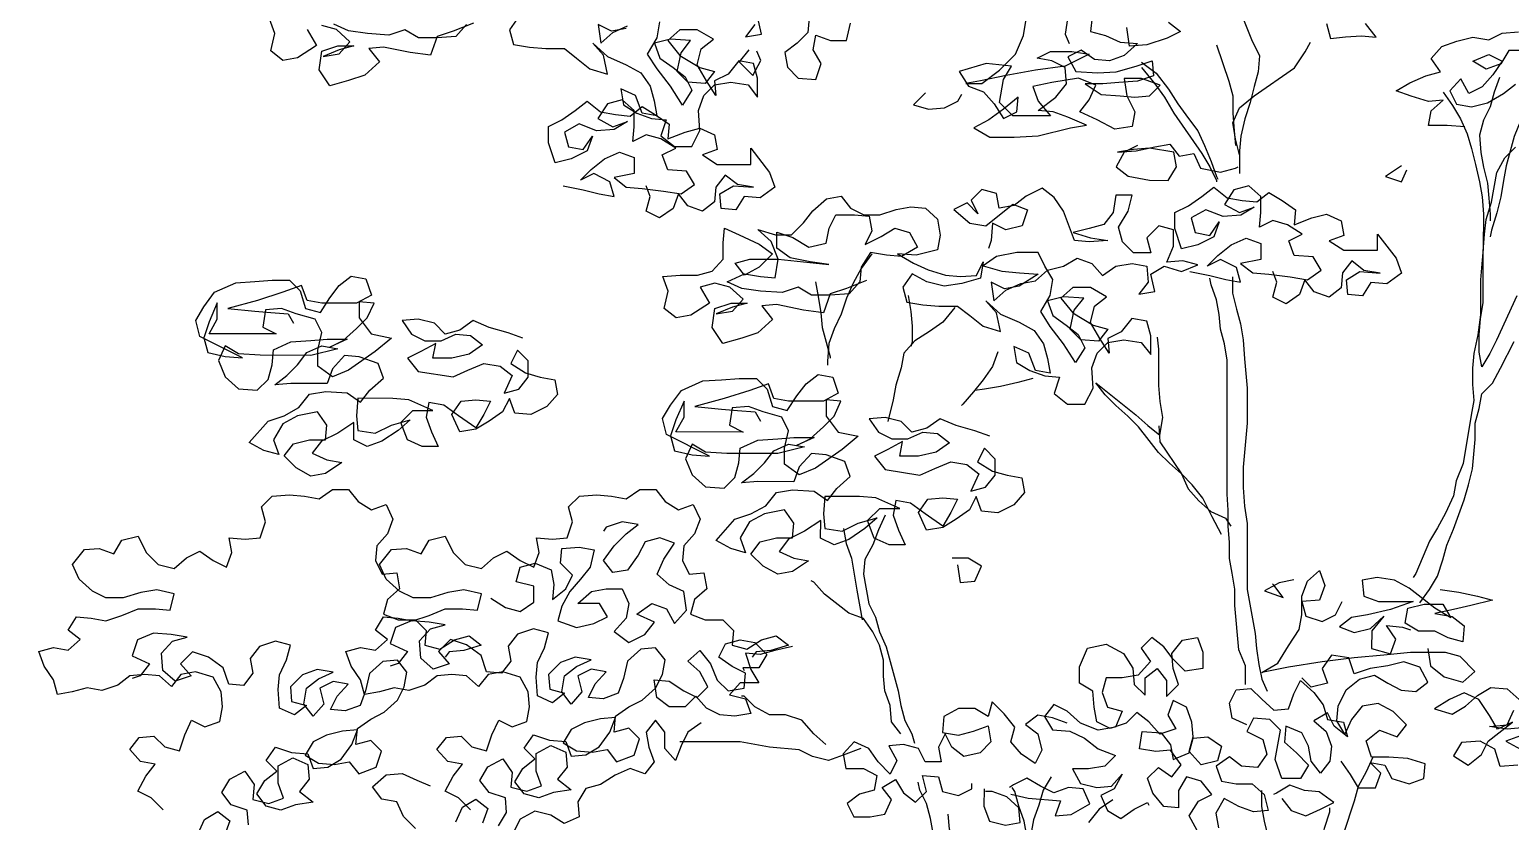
# Model space of a CAD drawing. Header units: inches. Extents: x 350994 to 353538, y 1581369 to 1583842.
# Drawn here: x 351585.336 to 351587.135, y 1583403.361 to 1583404.323 of the extents above; entities that cross this region are included whole.
import ezdxf

# ---------------------------------------------------------------- set-up
doc = ezdxf.new("R2010")
doc.units = ezdxf.units.IN
doc.header["$MEASUREMENT"] = 0
doc.linetypes.add('1', pattern=[0])
doc.layers.add('FOREST', color=96, linetype='Continuous')
doc.layers.add('TREE', color=81, linetype='1')

# ---------------------------------------------------------------- blocks, each defined once
blk = doc.blocks.new('TREE_4')
at = {"color": 94}
for points in [[(-927.5, 7452.8), (-930.4, 7421), (-953.5, 7397.9), (-979.6, 7377.7), (-973.8, 7345.9), (-950.7, 7322.7), (-913.1, 7319.8), (-901.5, 7354.5), (-918.8, 7383.4), (-913, 7415.2), (-881.2, 7403.6), (-846.5, 7403.6), (-837.8, 7441.1)], [(-1651.4, 7441.4), (-1694.8, 7424.1), (-1729.5, 7412.6), (-1744, 7372.1), (-1787.4, 7377.9), (-1845.2, 7389.6), (-1877, 7386.7), (-1853.9, 7357.8), (-1885.7, 7328.9), (-1920.4, 7317.3), (-1960.9, 7305.8), (-1984, 7340.5), (-1978.2, 7381), (-1943.5, 7392.5), (-1908.8, 7392.5), (-1940.6, 7383.9), (-1975.3, 7369.4), (-1940.6, 7375.2), (-1917.5, 7401.2), (-1946.4, 7427.2), (-1978.2, 7435.9)], [(-2010, 7427.3), (-1989.8, 7392.6), (-2030.3, 7366.6), (-2062.1, 7360.8), (-2088.1, 7381.1), (-2079.4, 7418.7), (-2090.9, 7450.5)], [(-1665.9, 7438.5), (-1689, 7412.5), (-1729.5, 7409.7), (-1770, 7409.7), (-1798.9, 7427.1), (-1833.6, 7415.6), (-1879.9, 7418.5), (-1920.3, 7424.3), (-1952.1, 7438.8)], [(-1553.1, 7455.8), (-1573.4, 7426.9), (-1564.7, 7395.1), (-1530, 7389.3), (-1495.4, 7386.3), (-1454.9, 7386.3), (-1428.9, 7366), (-1400, 7342.9), (-1362.4, 7331.3), (-1371, 7371.8), (-1394.1, 7397.8), (-1362.4, 7368.9), (-1321.9, 7351.5), (-1290.1, 7334.1), (-1269.9, 7305.2), (-1261.3, 7273.4), (-1255.5, 7241.6), (-1287.3, 7247.4), (-1301.7, 7285), (-1333.5, 7299.5), (-1327.8, 7264.8), (-1298.9, 7247.4), (-1267.1, 7235.8), (-1235.3, 7232.9), (-1246.9, 7198.2), (-1218, 7175), (-1180.4, 7175), (-1163, 7209.7), (-1165.9, 7253), (-1154.3, 7284.8), (-1131.1, 7307.9), (-1096.4, 7313.7), (-1058.8, 7307.9), (-1038.6, 7281.8), (-1038.6, 7322.3), (-1047.2, 7354.1), (-1079, 7359.9), (-1102.2, 7331.1), (-1131.1, 7316.6), (-1128.3, 7284.8), (-1148.5, 7316.6), (-1168.7, 7351.4), (-1160, 7386), (-1133.9, 7406.3), (-1168.6, 7426.5), (-1206.2, 7426.6), (-1232.2, 7403.5), (-1206.2, 7371.6), (-1162.9, 7345.6), (-1131.1, 7336.9), (-1151.4, 7310.9), (-1188.9, 7313.8), (-1212.1, 7336.9), (-1203.3, 7377.4), (-1183.1, 7403.4), (-1226.4, 7406.3), (-1261.1, 7397.7), (-1249.6, 7365.9), (-1220.7, 7345.6), (-1194.7, 7325.4), (-1180.3, 7296.4), (-1200.6, 7264.6), (-1226.5, 7305.1), (-1255.4, 7342.8), (-1275.6, 7374.6), (-1255.4, 7409.3), (-1249.5, 7443.9)], [(-1321.8, 7429.6), (-1353.6, 7423.8), (-1382.5, 7438.3), (-1376.8, 7397.8), (-1350.8, 7420.9), (-1318.9, 7435.3)], [(-1044.3, 7438), (-1064.5, 7412), (-1029.8, 7417.7), (-1038.5, 7455.3)], [(188.6, 7440.2), (197.2, 7408.4), (229, 7411.3), (263.7, 7414.1), (295.5, 7411.2), (272.4, 7440.1)], [(-152.6, 7443.4), (-126.6, 7423.1), (-155.5, 7408.7), (-198.9, 7394.3), (-236.5, 7391.4), (-242.2, 7431.9)], [(-317.4, 7455.1), (-320.3, 7423.3), (-288.5, 7414.6), (-256.7, 7400.1), (-219.1, 7397.2), (-248.1, 7371.2), (-279.9, 7359.7), (-311.7, 7362.6), (-340.6, 7382.9), (-369.5, 7368.4), (-352.2, 7336.6), (-305.9, 7333.7), (-265.5, 7336.5), (-222.1, 7348.1), (-187.4, 7359.6), (-184.5, 7327.8), (-219.2, 7316.3), (-259.7, 7313.4), (-294.4, 7310.5), (-332, 7310.6), (-297.3, 7287.4), (-256.8, 7284.5), (-225, 7281.6), (-193.2, 7284.4), (-170.1, 7307.5), (-210.5, 7322), (-248.1, 7322.1), (-242.4, 7284.5), (-225.1, 7249.8), (-230.9, 7218), (-268.5, 7212.2), (-306, 7232.5), (-343.6, 7249.9), (-323.3, 7275.9), (-308.9, 7307.7), (-346.4, 7322.2), (-404.3, 7313.5), (-444.7, 7304.9), (-433.2, 7273.1), (-407.2, 7241.3), (-488.2, 7241.3), (-517.1, 7270.3), (-508.3, 7319.4), (-491, 7348.3), (-545.9, 7354.1), (-603.7, 7336.8), (-583.5, 7305), (-551.7, 7293.4), (-528.6, 7267.4), (-508.4, 7235.6), (-479.5, 7250), (-476.6, 7281.8), (-508.4, 7255.8), (-540.2, 7232.7), (-572, 7215.4), (-537.4, 7195.1), (-485.3, 7195.1), (-433.3, 7197.9), (-363.9, 7215.2), (-329.2, 7220.9), (-369.6, 7238.3), (-401.4, 7249.9), (-433.2, 7252.8), (-395.6, 7281.7), (-372.5, 7310.6), (-375.3, 7345.3), (-404.2, 7359.8), (-436, 7365.6), (-407.1, 7380), (-360.8, 7380), (-323.2, 7374.2), (-375.3, 7348.2), (-438.9, 7339.6), (-502.5, 7328.1), (-557.5, 7316.6), (-589.3, 7310.8), (-554.6, 7310.8), (-517, 7339.7), (-482.3, 7374.3), (-464.9, 7414.8), (-453.3, 7484.2)], [(-369.4, 7455.2), (-375.2, 7417.6), (-366.6, 7397.3)], [(9.4, 7483.7), (9.3, 7449), (26.6, 7405.7), (43.9, 7370.9), (41, 7336.3), (32.3, 7304.5), (23.6, 7269.8), (12, 7235.1), (3.3, 7197.5), (0.4, 7165.7), (0.3, 7116.6)], [(598.6, 6852.9), (555.1, 6757.5), (540.7, 6728.6), (523.3, 6699.7), (517.5, 6731.5), (517.6, 6769.1), (520.5, 6803.8), (526.3, 6838.5), (526.4, 6948.4), (529.3, 6986), (532.3, 7017.8), (543.9, 7055.3), (555.5, 7118.9), (572.9, 7150.7), (596, 7173.8)], [(486.2, 7217.3), (448.6, 7220.2), (408.1, 7220.3), (413.9, 7252.1), (440, 7275.2), (408.2, 7272.3), (370.6, 7283.9), (338.8, 7295.5), (367.7, 7312.8), (402.4, 7327.3), (434.2, 7335.9), (414, 7364.8), (437.2, 7390.8), (469, 7402.4), (503.7, 7411), (538.4, 7405.2), (567.3, 7419.6), (602, 7422.5)], [(616.4, 7382), (581.7, 7382), (564.4, 7353.1), (532.5, 7341.6), (503.7, 7359), (538.4, 7373.4), (567.3, 7358.9), (547, 7330), (523.8, 7304), (494.9, 7289.6), (477.6, 7321.4), (454.4, 7295.4), (468.9, 7266.5), (500.7, 7260.7), (535.4, 7269.3), (570.1, 7289.5), (596.1, 7309.7)], [(-1057.6, 7383.5), (-1077.9, 7357.5), (-1049, 7328.6), (-1031.6, 7360.4), (-1040.3, 7380.6)], [(-48.6, 7394.2), (-22.6, 7316.1), (-14, 7284.3), (-14, 7246.7), (-11.1, 7209.1), (-8.3, 7177.3)], [(0.4, 7157), (-8.3, 7191.7), (-14, 7226.4), (0.5, 7258.2), (32.3, 7284.2), (119.1, 7344.9), (142.3, 7379.5), (153.8, 7399.8)], [(651.1, 7393.5), (639.5, 7358.8), (636.6, 7324.1), (633.7, 7292.3), (622.1, 7260.5), (607.6, 7231.7), (593.1, 7197), (575.7, 7133.4), (569.9, 7101.6), (564.1, 7066.9), (555.4, 7032.2), (543.8, 6994.6), (540.9, 6980.2)], [(-210.5, 7356.7), (-178.7, 7333.6), (-152.7, 7298.8), (-132.5, 7267), (-109.4, 7235.2), (-89.2, 7209.2), (-74.8, 7177.3), (-60.3, 7142.6), (-48.8, 7110.8), (-45.9, 7105)], [(-210.5, 7345.2), (-181.6, 7310.4), (-161.4, 7281.5), (-141.2, 7246.8), (-80.6, 7160), (-63.3, 7131.1), (-48.8, 7102.1), (-48.8, 7099.3)], [(561.4, 7324.2), (549.9, 7292.4), (541.1, 7260.6), (526.7, 7231.7), (518, 7199.9), (520.8, 7162.3), (526.6, 7130.5), (535.2, 7095.8), (538.1, 7064), (540.9, 7029.3), (540.9, 7014.9)], [(-676.1, 7290.7), (-702.1, 7264.7), (-670.3, 7256), (-635.6, 7258.8), (-606.7, 7273.2), (-598, 7287.7)], [(440, 7292.5), (460.2, 7263.6), (477.5, 7234.7), (491.9, 7202.8), (500.6, 7171), (509.2, 7136.3), (517.9, 7098.7), (523.6, 7066.9), (526.5, 7029.3), (526.4, 6954.2), (523.5, 6922.4), (520.6, 6887.7), (520.5, 6812.5), (514.7, 6769.1), (506, 6728.7), (503, 6696.9), (503, 6662.2), (505.9, 6627.5), (500.1, 6595.7), (482.6, 6491.6), (468.1, 6454), (462.3, 6422.2), (444.9, 6384.6), (427.6, 6352.9), (410.2, 6324), (381.2, 6254.6), (375.4, 6245.9)], [(-1458, 7090.7), (-1414.6, 7082), (-1379.9, 7073.3), (-1348.1, 7067.5), (-1356.8, 7099.3), (-1391.5, 7116.7), (-1420.4, 7102.3), (-1397.2, 7125.4), (-1368.3, 7148.5), (-1336.5, 7162.9), (-1304.7, 7151.3), (-1304.7, 7116.6), (-1348.1, 7108), (-1322.1, 7087.7), (-1287.4, 7084.8), (-1241.2, 7079), (-1203.6, 7073.2), (-1174.6, 7093.4), (-1192, 7122.3), (-1232.4, 7125.2), (-1244, 7157), (-1215, 7171.5), (-1246.8, 7191.7), (-1278.6, 7200.4), (-1307.6, 7186), (-1304.6, 7217.8), (-1304.6, 7252.5), (-1330.6, 7275.7), (-1362.4, 7267), (-1382.7, 7235.2), (-1350.9, 7217.9), (-1319.1, 7229.4), (-1348, 7212.1), (-1385.6, 7209.2), (-1423.2, 7223.7), (-1455, 7206.4), (-1446.3, 7174.6), (-1414.5, 7168.8), (-1394.3, 7197.7), (-1405.9, 7165.9), (-1440.6, 7148.5), (-1475.3, 7139.9), (-1489.7, 7183.3), (-1489.7, 7218), (-1460.7, 7232.4), (-1431.8, 7252.6), (-1405.8, 7272.8), (-1376.9, 7249.7), (-1345.1, 7243.9), (-1313.3, 7240.9), (-1287.2, 7261.2), (-1258.3, 7243.8), (-1229.5, 7223.5), (-1232.4, 7191.7), (-1194.8, 7206.1), (-1163, 7214.8), (-1131.2, 7200.3), (-1125.4, 7168.5), (-1157.2, 7157), (-1125.4, 7136.7), (-1053.2, 7136.6), (-1053.1, 7171.3), (-1012.7, 7119.2), (-1001.2, 7087.4), (-1033, 7064.3), (-1067.7, 7067.2), (-1085.1, 7038.3), (-1116.9, 7041.3), (-1119.7, 7073.1), (-1090.8, 7090.4), (-1047.4, 7087.5), (-1082.1, 7093.3), (-1108.1, 7113.5), (-1128.4, 7087.5), (-1131.3, 7055.7), (-1157.3, 7035.5), (-1189.1, 7047.1), (-1209.4, 7073.2), (-1220.9, 7041.4), (-1249.9, 7021.2), (-1278.8, 7035.6), (-1270.1, 7067.4), (-1278.7, 7090.6)], [(-219.3, 7177.5), (-248.3, 7163), (-265.6, 7131.3), (-239.6, 7111), (-193.4, 7102.3), (-152.9, 7102.2), (-135.5, 7131.1), (-141.3, 7162.9), (-193.3, 7171.7), (-228, 7168.8), (-262.7, 7163.1), (-222.2, 7165.9), (-181.8, 7174.5), (-149.9, 7180.3), (-129.7, 7154.3), (-97.9, 7160), (-83.5, 7128.2), (-40.1, 7119.5), (-8.3, 7128.1), (-2.5, 7131)], [(350.2, 7133.6), (315.5, 7110.5), (350.2, 7098.9), (361.8, 7124.9)], [(-106.8, 6905.6), (-63.5, 6896.9), (-28.8, 6888.2), (3, 6882.4), (-5.6, 6914.2), (-40.3, 6931.5), (-69.2, 6917.1), (-46.1, 6940.2), (-17.1, 6963.3), (14.7, 6977.8), (46.5, 6966.2), (46.4, 6931.5), (3.1, 6922.8), (29.1, 6902.6), (63.8, 6899.6), (110, 6893.8), (147.6, 6888), (176.5, 6908.2), (159.2, 6937.1), (118.7, 6940.1), (107.2, 6971.9), (136.1, 6986.3), (104.3, 7006.6), (72.5, 7015.3), (43.6, 7000.9), (46.5, 7032.7), (46.6, 7067.4), (20.6, 7090.5), (-11.3, 7081.9), (-31.5, 7050.1), (0.3, 7032.7), (32.1, 7044.2), (3.2, 7026.9), (-34.4, 7024.1), (-72, 7038.6), (-103.8, 7021.2), (-95.2, 6989.4), (-63.4, 6983.6), (-43.1, 7012.5), (-54.7, 6980.7), (-89.4, 6963.4), (-124.1, 6954.8), (-138.5, 6998.1), (-138.5, 7032.8), (-109.6, 7047.3), (-80.7, 7067.5), (-54.6, 7087.7), (-25.7, 7064.5), (6.1, 7058.7), (37.9, 7055.8), (63.9, 7076), (92.8, 7058.6), (121.7, 7038.4), (118.8, 7006.6), (156.4, 7021), (188.2, 7029.6), (220, 7015.2), (225.7, 6983.3), (193.9, 6971.8), (225.7, 6951.5), (298, 6951.5), (298, 6986.2), (338.5, 6934.1), (350, 6902.3), (318.2, 6879.2), (283.5, 6882.1), (266.1, 6853.2), (234.3, 6856.1), (231.4, 6887.9), (260.4, 6905.3), (303.7, 6902.3), (269, 6908.1), (243, 6928.4), (222.8, 6902.4), (219.9, 6870.6), (193.8, 6850.4), (162, 6862), (141.8, 6888), (130.2, 6856.2), (101.3, 6836), (72.4, 6850.5), (81.1, 6882.3), (72.4, 6905.4)], [(389.8, 6191), (410.1, 6219.9), (427.5, 6248.8), (439.1, 6283.5), (447.8, 6315.3), (462.3, 6349.9), (485.4, 6413.5), (494.1, 6445.3), (502.8, 6480), (508.7, 6543.6), (508.7, 6578.3), (517.4, 6610.1), (523.2, 6641.9), (546.4, 6665), (563.8, 6696.8), (592.7, 6754.6)], [(-803.6, 6886), (-847, 6868.7), (-881.7, 6857.1), (-896.2, 6816.7), (-939.6, 6822.5), (-997.4, 6834.1), (-1029.2, 6831.3), (-1006.1, 6802.3), (-1037.9, 6773.4), (-1072.7, 6761.9), (-1113.1, 6750.4), (-1136.2, 6785.1), (-1130.4, 6825.6), (-1095.7, 6837.1), (-1061, 6837.1), (-1092.8, 6828.4), (-1127.5, 6814), (-1092.8, 6819.8), (-1069.7, 6845.8), (-1098.6, 6871.8), (-1130.4, 6880.5), (-1162.2, 6871.9), (-1142, 6837.1), (-1182.5, 6811.2), (-1214.3, 6805.4), (-1240.3, 6825.7), (-1231.6, 6863.2), (-1243.1, 6895.1), (-1205.5, 6897.9), (-1167.9, 6897.9), (-1136.1, 6906.5), (-1113, 6932.5), (-1112.9, 6967.2), (-1110, 6999), (-1078.2, 6984.5), (-1034.9, 6964.3), (-1006, 6944), (-1034.9, 6915.1), (-1066.7, 6897.8), (-1087, 6923.8), (-1055.1, 6932.5), (-994.4, 6932.4), (-884.6, 6920.8), (-925, 6926.6), (-968.4, 6935.3), (-997.3, 6955.6), (-997.3, 6990.2), (-962.6, 6978.7), (-927.9, 6958.4), (-890.3, 6967), (-884.5, 6998.8), (-870, 7027.7), (-829.5, 7027.7), (-797.7, 7024.8), (-792, 6993), (-806.5, 6964.1), (-771.8, 6981.4), (-742.8, 6998.7), (-711, 6990), (-693.7, 6958.2), (-728.4, 6938), (-760.2, 6940.9), (-794.9, 6946.7), (-815.2, 6914.9), (-818.1, 6883.1), (-841.3, 6857.1), (-881.7, 6854.3), (-922.2, 6854.3), (-951.1, 6871.7), (-985.8, 6860.1), (-1032.1, 6863.1), (-1072.6, 6868.9), (-1104.3, 6883.4), (-1066.7, 6900.7), (-1032.1, 6894.9), (-1000.3, 6891.9), (-994.4, 6932.4), (-1008.9, 6970), (-1037.7, 6996.1), (-1000.2, 6984.5), (-965.5, 6984.4), (-939.4, 7010.4), (-919.2, 7036.4), (-890.2, 7062.4), (-858.4, 7068.2), (-838.2, 7042.1), (-809.3, 7027.7), (-774.6, 7027.6), (-739.9, 7039.2), (-708.1, 7044.9), (-676.3, 7042), (-650.3, 7018.8), (-644.5, 6984.1), (-650.3, 6952.3), (-696.6, 6940.8), (-737.1, 6943.8), (-702.4, 6923.5), (-670.6, 6909), (-633.1, 6897.4), (-601.2, 6894.5), (-566.6, 6897.3), (-552.1, 6926.2), (-557.9, 6891.5), (-598.4, 6880), (-636, 6874.3), (-673.5, 6883), (-705.3, 6900.4), (-725.6, 6871.5), (-717, 6839.6), (-682.3, 6833.8), (-647.6, 6830.9), (-607.1, 6830.9), (-581.1, 6810.6), (-552.2, 6787.5), (-514.6, 6775.9), (-523.3, 6816.3), (-546.4, 6842.4), (-514.6, 6813.4), (-474.1, 6796.1), (-442.3, 6778.7), (-422.1, 6749.7), (-413.5, 6717.9), (-407.7, 6686.1), (-439.5, 6691.9), (-453.9, 6729.5), (-485.7, 6744), (-480, 6709.3), (-451.1, 6691.9), (-419.3, 6680.4), (-387.5, 6677.4), (-399.1, 6642.7), (-370.2, 6619.6), (-332.6, 6619.6), (-315.2, 6654.2), (-318.1, 6697.6), (-306.5, 6729.4), (-283.3, 6752.5), (-248.6, 6758.3), (-211.1, 6752.4), (-190.8, 6726.4), (-190.8, 6766.9), (-199.4, 6798.7), (-231.2, 6804.5), (-254.4, 6775.6), (-283.3, 6761.2), (-280.5, 6729.4), (-300.7, 6761.2), (-320.9, 6795.9), (-312.2, 6830.6), (-286.1, 6850.8), (-320.8, 6871.1), (-358.4, 6871.1), (-384.4, 6848), (-358.5, 6816.2), (-315.1, 6790.1), (-283.3, 6781.4), (-303.6, 6755.4), (-341.2, 6758.3), (-364.3, 6781.5), (-355.6, 6822), (-335.3, 6848), (-378.7, 6850.9), (-413.4, 6842.3), (-401.8, 6810.4), (-372.9, 6790.2), (-346.9, 6769.9), (-332.5, 6741), (-352.8, 6709.2), (-378.8, 6749.7), (-407.6, 6787.3), (-427.8, 6819.1), (-407.6, 6853.8), (-401.8, 6888.5), (-419.1, 6917.4), (-433.5, 6946.4), (-479.8, 6946.4), (-523.1, 6937.8), (-552.1, 6917.6), (-511.6, 6906), (-474, 6903), (-433.5, 6900.1), (-474.1, 6874.1), (-505.9, 6868.4), (-534.8, 6882.8), (-529, 6842.4), (-503, 6865.5), (-471.2, 6879.9), (-439.3, 6885.7), (-413.3, 6908.8), (-378.6, 6917.4), (-349.7, 6934.7), (-317.9, 6923.1), (-294.8, 6897.1), (-265.8, 6917.3), (-231.1, 6923), (-199.3, 6917.2), (-196.5, 6882.5), (-216.7, 6856.5), (-182, 6862.3), (-190.7, 6899.9), (-161.8, 6917.2), (-124.2, 6905.6), (-89.5, 6920), (-121.3, 6928.7), (-156, 6925.9), (-141.5, 6960.6), (-141.4, 6995.2), (-173.2, 7004), (-199.3, 6978), (-190.6, 6946.1), (-228.2, 6946.2), (-251.3, 6969.3), (-260, 7001.1), (-239.7, 7035.8), (-231, 7070.5), (-265.7, 7070.5), (-271.5, 7033), (-291.8, 7007), (-323.6, 6998.3), (-358.3, 6989.7), (-320.7, 6978.1), (-283.1, 6972.2), (-323.6, 6969.4), (-355.4, 6972.3), (-378.5, 7035.9), (-398.7, 7064.9), (-424.7, 7085.1), (-459.4, 7067.8), (-485.5, 7047.6), (-517.3, 7041.9), (-523, 7073.7), (-554.8, 7082.4), (-578, 7059.3), (-563.5, 7030.3), (-586.6, 7053.5), (-615.6, 7039.1), (-580.9, 7010.1), (-546.2, 7004.3), (-488.3, 7050.5), (-456.6, 7038.9), (-468.1, 7004.2), (-502.9, 6995.6), (-531.8, 7010.1), (-534.7, 6972.5), (-540.5, 6955.1)], [(-792, 6943.8), (-815.2, 6912), (-832.6, 6880.2), (-847.1, 6848.4), (-858.6, 6813.8), (-873.1, 6782), (-884.7, 6750.2), (-887.7, 6712.6), (-887.7, 6703.9)], [(-1544.7, 6761.9), (-1576.5, 6773.5), (-1617, 6785.1), (-1651.6, 6799.6), (-1680.6, 6779.4), (-1712.4, 6770.8), (-1735.5, 6793.9), (-1770.2, 6802.6), (-1804.9, 6799.8), (-1784.7, 6770.8), (-1755.8, 6756.4), (-1721.1, 6756.3), (-1689.3, 6770.8), (-1657.5, 6767.8), (-1631.5, 6747.6), (-1660.4, 6727.4), (-1698, 6718.7), (-1738.5, 6718.8), (-1732.6, 6750.6), (-1764.5, 6733.2), (-1793.4, 6718.8), (-1770.3, 6689.9), (-1695.1, 6678.2), (-1663.3, 6692.7), (-1628.6, 6707.1), (-1593.9, 6701.3), (-1567.9, 6681), (-1585.3, 6643.4), (-1553.5, 6652.1), (-1533.2, 6678.1), (-1533.2, 6712.8), (-1556.3, 6735.9), (-1570.8, 6707), (-1539, 6686.8), (-1507.2, 6678.1), (-1475.4, 6672.3), (-1469.6, 6640.4), (-1492.8, 6614.4), (-1527.5, 6597.1), (-1562.2, 6600.1), (-1573.7, 6631.9), (-1588.2, 6603), (-1617.1, 6582.8), (-1646.1, 6565.4), (-1680.8, 6559.7), (-1698.1, 6597.3), (-1677.8, 6626.2), (-1646, 6629), (-1614.2, 6626.1), (-1628.7, 6597.2), (-1646.1, 6568.3), (-1683.6, 6594.4), (-1715.4, 6617.5), (-1747.2, 6623.4), (-1753, 6591.6), (-1741.5, 6559.7), (-1727.1, 6527.9), (-1761.8, 6528), (-1793.6, 6542.4), (-1808, 6580), (-1781.9, 6606), (-1738.6, 6606), (-1790.6, 6629.2), (-1825.3, 6632.1), (-1900.5, 6632.2), (-1903.4, 6594.6), (-1900.5, 6562.8), (-1862.9, 6557), (-1828.2, 6574.3), (-1787.7, 6585.8), (-1813.8, 6562.7), (-1848.5, 6539.6), (-1880.3, 6528.1), (-1909.2, 6542.5), (-1909.2, 6580.1), (-1943.9, 6557), (-1978.6, 6539.7), (-1998.9, 6513.7), (-1967.1, 6499.2), (-1935.3, 6493.4), (-1970, 6470.3), (-2001.8, 6464.6), (-2033.6, 6481.9), (-2059.6, 6508), (-2039.3, 6534), (-2004.6, 6542.6), (-1969.9, 6542.6), (-1967, 6574.4), (-1987.2, 6603.3), (-2030.6, 6594.7), (-2062.4, 6577.4), (-2082.7, 6542.7), (-2071.1, 6510.9), (-2102.9, 6519.6), (-2134.7, 6537), (-2094.2, 6583.2), (-2059.5, 6594.7), (-2027.7, 6612), (-2004.5, 6640.9), (-1969.8, 6646.7), (-1923.6, 6643.8), (-1894.7, 6623.5), (-1874.4, 6649.5), (-1845.5, 6675.5), (-1857, 6707.3), (-1897.5, 6721.8), (-1929.3, 6724.7), (-1955.3, 6695.8), (-1966.9, 6664), (-2045, 6664.1), (-2079.7, 6661.2), (-2053.6, 6681.5), (-2030.5, 6704.6), (-2010.2, 6730.6), (-1978.4, 6745), (-1943.7, 6739.2), (-2001.6, 6724.8), (-2111.4, 6724.9), (-2157.7, 6727.8), (-2186.6, 6745.2), (-2201.1, 6713.4), (-2186.6, 6678.7), (-2157.8, 6652.6), (-2117.3, 6649.7), (-2094.1, 6672.8), (-2085.4, 6704.6), (-2082.5, 6736.4), (-2044.9, 6753.7), (-2001.5, 6756.6), (-1966.8, 6759.4), (-1923.5, 6759.4), (-1961.1, 6742.1), (-1932.1, 6756.5), (-1903.2, 6782.5), (-1880.1, 6805.6), (-1865.6, 6837.4), (-1897.4, 6840.3), (-1897.4, 6805.6), (-1871.4, 6770.9), (-1828, 6762.2), (-1862.8, 6733.3), (-1920.6, 6692.9), (-1955.3, 6678.5), (-1987.1, 6701.6), (-1987.1, 6736.3), (-1978.4, 6773.9), (-1992.8, 6802.8), (-2033.3, 6814.4), (-2065.1, 6826), (-2099.8, 6823.2), (-2105.6, 6785.6), (-2076.7, 6771.1), (-2221.3, 6771.2), (-2203.9, 6803), (-2203.8, 6837.7), (-2221.2, 6797.3), (-2232.8, 6762.6), (-2224.2, 6730.8), (-2186.6, 6722.1), (-2149, 6719.1), (-2241.5, 6765.5), (-2250.1, 6800.2), (-2232.8, 6829.1), (-2209.6, 6860.9), (-2163.3, 6881.1), (-2122.9, 6883.9), (-2085.3, 6886.8), (-2047.7, 6886.7), (-2024.6, 6863.6), (-2013, 6826), (-1981.2, 6817.3), (-1961, 6849.1), (-1940.7, 6875.1), (-1914.7, 6895.3), (-1882.9, 6889.5), (-1871.3, 6854.8), (-1903.2, 6837.4), (-1978.3, 6837.5), (-2010.1, 6843.3), (-2021.7, 6875.1), (-2062.2, 6860.7), (-2117.1, 6843.4), (-2180.7, 6826.1), (-2122.9, 6820.3), (-2088.2, 6817.4), (-2050.6, 6814.5), (-2039.1, 6794.2)], [(-913.5, 6883.2), (-907.8, 6851.4), (-902, 6816.7), (-899.2, 6784.9), (-881.9, 6721.3), (-881.9, 6718.4)], [(13.8, 6015), (13.8, 6055.4), (-0.6, 6090.1), (-9.2, 6185.6), (-9.2, 6220.3), (-14.9, 6255), (-20.7, 6286.8), (-20.6, 6321.5), (-23.5, 6356.2), (-23.5, 6390.9), (-26.3, 6425.6), (-26, 6714.7), (-31.8, 6749.4), (-40.4, 6781.2), (-43.3, 6813), (-49.1, 6844.8), (-60.6, 6876.6), (-63.5, 6891.1)], [(-14.3, 6893.9), (-14.3, 6859.2), (-5.7, 6824.5), (2.9, 6792.7), (8.7, 6758), (11.5, 6717.5), (17.3, 6653.9), (17.2, 6578.8), (8.4, 6483.4), (8.4, 6440), (11.3, 6399.5), (17, 6361.9), (16.9, 6220.2), (34.1, 6124.8), (37, 6093), (42.7, 6058.3), (48.5, 6026.5), (60, 6000.5)], [(-714, 6854.1), (-708.3, 6819.4), (-705.4, 6787.6), (-705.5, 6752.9), (-708.4, 6744.2)], [(-612.9, 6828), (-638.9, 6796.2), (-667.9, 6776), (-699.7, 6755.8), (-722.8, 6729.8), (-728.6, 6698), (-740.2, 6660.4), (-746.1, 6628.6), (-757.7, 6582.4)], [(-38, 6338.8), (-58.2, 6376.4), (-78.4, 6416.9), (-101.5, 6445.9), (-124.6, 6469), (-150.6, 6492.2), (-173.7, 6515.3), (-193.9, 6541.4), (-217, 6570.3), (-240.1, 6593.4), (-266.1, 6616.6), (-289.2, 6639.8), (-309.4, 6665.8), (-222.8, 6596.3), (-196.8, 6573.2), (-170.8, 6552.9), (-164.9, 6590.5), (-170.7, 6625.2), (-173.6, 6659.9), (-173.5, 6738), (-176.3, 6764)], [(-520.4, 6732.5), (-532, 6700.7), (-552.3, 6671.8), (-572.6, 6645.8), (-595.7, 6619.8), (-598.6, 6616.9)], [(-538, 6550.4), (-569.7, 6561.9), (-610.2, 6573.5), (-644.9, 6588), (-673.8, 6567.8), (-705.6, 6559.2), (-728.8, 6582.3), (-763.4, 6591), (-798.1, 6588.2), (-777.9, 6559.2), (-749, 6544.8), (-714.3, 6544.7), (-682.5, 6559.2), (-650.7, 6556.2), (-624.7, 6536), (-653.6, 6515.8), (-691.2, 6507.1), (-731.7, 6507.2), (-725.9, 6539), (-757.7, 6521.6), (-786.6, 6507.2), (-763.5, 6478.3), (-688.4, 6466.6), (-656.6, 6481.1), (-621.9, 6495.5), (-587.2, 6489.7), (-561.2, 6469.4), (-578.5, 6431.8), (-546.7, 6440.5), (-526.5, 6466.5), (-526.4, 6501.2), (-549.5, 6524.3), (-564, 6495.4), (-532.2, 6475.2), (-500.4, 6466.5), (-468.6, 6460.7), (-462.9, 6428.8), (-486, 6402.8), (-520.8, 6385.5), (-555.5, 6388.5), (-567, 6420.3), (-581.5, 6391.4), (-610.4, 6371.2), (-639.3, 6353.8), (-674, 6348.1), (-691.3, 6385.7), (-671.1, 6414.6), (-639.3, 6417.4), (-607.5, 6414.5), (-622, 6385.6), (-639.3, 6356.7), (-676.9, 6382.8), (-708.7, 6405.9), (-740.5, 6411.8), (-746.3, 6380), (-734.7, 6348.1), (-720.3, 6316.3), (-755, 6316.4), (-786.8, 6330.8), (-801.2, 6368.4), (-775.2, 6394.4), (-731.8, 6394.4), (-783.8, 6417.6), (-818.5, 6420.5), (-893.7, 6420.6), (-896.6, 6383), (-893.8, 6351.2), (-856.2, 6345.4), (-821.5, 6362.7), (-781, 6374.2), (-807, 6351.1), (-841.7, 6328), (-873.6, 6316.5), (-902.5, 6330.9), (-902.4, 6368.5), (-937.1, 6345.4), (-971.9, 6328.1), (-992.1, 6302.1), (-960.3, 6287.6), (-928.5, 6281.8), (-963.2, 6258.7), (-995.1, 6253), (-1026.8, 6270.3), (-1052.8, 6296.4), (-1032.6, 6322.4), (-997.9, 6331), (-963.2, 6331), (-960.3, 6362.8), (-980.5, 6391.7), (-1023.8, 6383.1), (-1055.7, 6365.8), (-1075.9, 6331.1), (-1064.4, 6299.3), (-1096.2, 6308), (-1128, 6325.4), (-1087.5, 6371.6), (-1052.8, 6383.1), (-1020.9, 6400.4), (-997.8, 6429.3), (-963.1, 6435.1), (-916.8, 6432.2), (-887.9, 6411.9), (-867.7, 6437.9), (-838.7, 6463.9), (-850.3, 6495.7), (-890.7, 6510.2), (-922.5, 6513.1), (-948.6, 6484.2), (-960.2, 6452.4), (-1038.2, 6452.5), (-1072.9, 6449.6), (-1046.9, 6469.9), (-1023.7, 6493), (-1003.5, 6519), (-971.7, 6533.4), (-937, 6527.6), (-994.8, 6513.2), (-1104.7, 6513.3), (-1150.9, 6516.2), (-1179.8, 6533.6), (-1194.3, 6501.8), (-1179.9, 6467.1), (-1151, 6441), (-1110.5, 6438.1), (-1087.4, 6461.2), (-1078.7, 6493), (-1075.8, 6524.8), (-1038.2, 6542.1), (-994.8, 6545), (-960.1, 6547.8), (-916.7, 6547.8), (-954.3, 6530.5), (-925.4, 6544.9), (-896.5, 6570.9), (-873.3, 6594), (-858.8, 6625.8), (-890.6, 6628.7), (-890.7, 6594), (-864.7, 6559.3), (-821.3, 6550.6), (-856, 6521.7), (-913.9, 6481.3), (-948.6, 6466.9), (-980.4, 6490), (-980.3, 6524.7), (-971.6, 6562.3), (-986.1, 6591.2), (-1026.5, 6602.8), (-1058.3, 6614.4), (-1093, 6611.6), (-1098.8, 6574), (-1069.9, 6559.5), (-1214.5, 6559.6), (-1197.1, 6591.4), (-1197.1, 6626.1), (-1214.5, 6585.7), (-1226.1, 6551), (-1217.4, 6519.2), (-1179.9, 6510.5), (-1142.3, 6507.5), (-1234.8, 6553.9), (-1243.4, 6588.6), (-1226, 6617.5), (-1202.9, 6649.3), (-1156.6, 6669.5), (-1116.1, 6672.3), (-1078.5, 6675.2), (-1040.9, 6675.1), (-1017.8, 6652), (-1006.3, 6614.4), (-974.5, 6605.7), (-954.2, 6637.5), (-934, 6663.5), (-907.9, 6683.7), (-876.1, 6677.9), (-864.6, 6643.2), (-896.4, 6625.9), (-971.6, 6625.9), (-1003.4, 6631.7), (-1014.9, 6663.5), (-1055.4, 6649.1), (-1110.4, 6631.8), (-1174, 6614.5), (-1116.2, 6608.7), (-1081.5, 6605.8), (-1043.9, 6602.9), (-1032.3, 6582.6)], [(-445.3, 6674.6), (-477.1, 6665.9), (-514.7, 6657.3), (-549.4, 6651.6), (-569.7, 6648.7)], [(-173.6, 6573.1), (-170.8, 6538.5), (-124.6, 6469), (-110.1, 6437.2), (-87, 6411.2), (-61, 6388), (-29.2, 6373.5), (-17.7, 6356.2)], [(-2320, 5744.7), (-2346, 5770.7), (-2374.9, 5785.2), (-2357.5, 5817), (-2337.2, 5843), (-2369, 5848.8), (-2392.1, 5874.9), (-2371.9, 5900.9), (-2340.1, 5903.7), (-2316.9, 5880.6), (-2285.1, 5871.9), (-2273.6, 5906.6), (-2259.1, 5938.4), (-2230.2, 5923.9), (-2198.4, 5935.4), (-2192.5, 5967.2), (-2195.4, 5999), (-2212.7, 6030.8), (-2250.3, 6042.4), (-2282.1, 6036.7), (-2302.4, 6010.7), (-2328.4, 6033.8), (-2360.2, 6036.8), (-2392, 6033.9), (-2418, 6013.7), (-2452.7, 6002.2), (-2484.5, 6008), (-2516.3, 5999.3), (-2548.1, 5993.6), (-2556.8, 6025.4), (-2577, 6054.3), (-2588.5, 6086.1), (-2556.7, 6094.8), (-2524.9, 6089), (-2498.9, 6112.1), (-2524.9, 6132.3), (-2507.5, 6161.2), (-2475.7, 6158.3), (-2443.9, 6152.5), (-2409.2, 6164), (-2374.5, 6178.4), (-2336.9, 6178.4), (-2305.1, 6175.5), (-2296.4, 6210.2), (-2334, 6218.9), (-2368.7, 6213.1), (-2406.3, 6201.6), (-2443.9, 6201.6), (-2472.8, 6216.1), (-2501.7, 6242.2), (-2516.1, 6274), (-2490, 6305.8), (-2458.2, 6308.6), (-2426.4, 6297), (-2409.1, 6325.9), (-2374.4, 6334.6), (-2357, 6299.9), (-2331, 6273.8), (-2296.4, 6265.1), (-2270.3, 6288.2), (-2241.4, 6302.7), (-2212.5, 6282.4), (-2183.6, 6267.9), (-2172, 6299.7), (-2177.7, 6331.5), (-2143.1, 6328.6), (-2111.2, 6331.4), (-2099.7, 6366.1), (-2108.3, 6397.9), (-2085.1, 6421.1), (-2047.6, 6423.9), (-2015.8, 6421), (-1984, 6415.2), (-1955, 6435.4), (-1920.3, 6435.4), (-1900.1, 6409.3), (-1871.2, 6391.9), (-1839.4, 6403.5), (-1825, 6371.7), (-1836.6, 6339.9), (-1859.7, 6313.9), (-1862.6, 6282.1), (-1848.2, 6253.1), (-1816.4, 6256), (-1810.7, 6221.3), (-1836.7, 6198.2), (-1845.4, 6166.4), (-1813.6, 6154.8), (-1776, 6154.8), (-1752.9, 6131.6), (-1755.8, 6099.8), (-1724, 6091.1), (-1692.2, 6111.3), (-1660.4, 6120), (-1634.4, 6099.7), (-1672, 6088.2), (-1703.8, 6085.3), (-1712.5, 6073.8)], [(-1657.6, 5744.7), (-1683.6, 5770.7), (-1712.5, 5785.2), (-1695.1, 5817), (-1674.9, 5843), (-1706.7, 5848.8), (-1729.8, 5874.9), (-1709.5, 5900.9), (-1677.7, 5903.7), (-1654.6, 5880.6), (-1622.8, 5871.9), (-1611.2, 5906.6), (-1596.7, 5938.4), (-1567.8, 5923.9), (-1536, 5935.4), (-1530.2, 5967.2), (-1533.1, 5999), (-1550.4, 6030.8), (-1588, 6042.4), (-1619.8, 6036.7), (-1640, 6010.7), (-1666, 6033.8), (-1697.8, 6036.8), (-1729.6, 6033.9), (-1755.7, 6013.7), (-1790.4, 6002.2), (-1822.2, 6008), (-1854, 5999.3), (-1885.8, 5993.6), (-1894.5, 6025.4), (-1914.7, 6054.3), (-1926.2, 6086.1), (-1894.4, 6094.8), (-1862.6, 6089), (-1836.6, 6112.1), (-1862.6, 6132.3), (-1845.2, 6161.2), (-1813.4, 6158.3), (-1781.6, 6152.5), (-1746.9, 6164), (-1712.2, 6178.4), (-1674.6, 6178.4), (-1642.8, 6175.5), (-1634.1, 6210.2), (-1671.6, 6218.9), (-1706.4, 6213.1), (-1743.9, 6201.6), (-1781.5, 6201.6), (-1810.4, 6216.1), (-1839.3, 6242.2), (-1853.8, 6274), (-1827.7, 6305.8), (-1795.9, 6308.6), (-1764.1, 6297), (-1746.7, 6325.9), (-1712, 6334.6), (-1694.7, 6299.9), (-1668.7, 6273.8), (-1634, 6265.1), (-1608, 6288.2), (-1579.1, 6302.7), (-1550.2, 6282.4), (-1521.3, 6267.9), (-1509.7, 6299.7), (-1515.4, 6331.5), (-1480.7, 6328.6), (-1448.9, 6331.4), (-1437.3, 6366.1), (-1446, 6397.9), (-1422.8, 6421.1), (-1385.2, 6423.9), (-1353.4, 6421), (-1321.6, 6415.2), (-1292.7, 6435.4), (-1258, 6435.4), (-1237.8, 6409.3), (-1208.9, 6391.9), (-1177.1, 6403.5), (-1162.6, 6371.7), (-1174.2, 6339.9), (-1197.4, 6313.9), (-1200.3, 6282.1), (-1185.9, 6253.1), (-1154.1, 6256), (-1148.3, 6221.3), (-1174.4, 6198.2), (-1183.1, 6166.4), (-1151.3, 6154.8), (-1113.7, 6154.8), (-1090.6, 6131.6), (-1093.5, 6099.8), (-1061.7, 6091.1), (-1029.9, 6111.3), (-998.1, 6120), (-972.1, 6099.7), (-1009.7, 6088.2), (-1041.5, 6085.3), (-1050.2, 6073.8)], [(606.4, 5904.5), (574.6, 5893), (606.4, 5875.6)], [(600.6, 5840.9), (563, 5838.1), (551.4, 5875.7), (519.7, 5893.1), (479.2, 5890.2), (461.8, 5861.3), (493.6, 5841), (522.5, 5864.1), (537, 5893), (589.1, 5933.5), (557.3, 5919), (539.9, 5948), (516.8, 5982.7), (485.1, 5997.2), (453.2, 5982.7), (421.4, 5962.5), (459, 5950.9), (487.9, 5968.3), (514, 5991.4), (542.9, 6008.7), (577.6, 6005.8), (603.6, 5982.6)], [(609.3, 5921.9), (577.5, 5919), (539.9, 5924.8), (577.5, 5927.7), (592, 5959.5)], [(-1613.8, 6201.5), (-1582.1, 6181.2), (-1550.3, 6172.5), (-1521.3, 6192.7), (-1521.3, 6227.4), (-1558.9, 6236.1), (-1550.2, 6267.9), (-1518.4, 6276.6), (-1483.7, 6262.1), (-1477.9, 6230.3), (-1480.8, 6198.5), (-1451.9, 6221.6), (-1437.4, 6250.5), (-1463.4, 6276.5), (-1460.5, 6308.3), (-1422.9, 6311.2), (-1391.1, 6305.4), (-1399.8, 6267.8), (-1420.1, 6241.8), (-1443.2, 6215.8), (-1460.6, 6184), (-1469.3, 6152.2), (-1428.9, 6137.7), (-1391.3, 6146.4), (-1362.3, 6160.8), (-1379.7, 6189.7), (-1425.9, 6189.8), (-1397, 6215.7), (-1365.2, 6221.5), (-1330.5, 6221.5), (-1316, 6189.7), (-1321.9, 6157.9), (-1347.9, 6129), (-1316.1, 6105.8), (-1281.4, 6123.1), (-1261.1, 6149.1), (-1298.7, 6166.5), (-1266.9, 6189.6), (-1235.1, 6178), (-1217.8, 6146.2), (-1191.7, 6175.1), (-1197.5, 6215.6), (-1229.3, 6230), (-1255.3, 6253.2), (-1240.8, 6285), (-1217.6, 6319.7), (-1249.4, 6331.3), (-1281.2, 6322.6), (-1295.7, 6293.7), (-1318.9, 6261.9), (-1350.7, 6256.2), (-1370.9, 6282.2), (-1347.7, 6314), (-1321.7, 6340), (-1295.7, 6360.2), (-1330.3, 6366), (-1365, 6354.5), (-1370.8, 6345.8)], [(-763.6, 6380), (-778.1, 6348.2), (-789.7, 6316.4), (-807.1, 6284.6), (-810, 6252.8), (-798.5, 6189.2), (-784.1, 6160.3), (-775.4, 6128.4), (-761, 6096.6), (-735.1, 6001.2), (-729.3, 5969.4), (-720.7, 5937.6), (-706.2, 5908.6), (-700.5, 5888.4)], [(-853.3, 6351.1), (-847.5, 6319.3), (-836, 6287.5), (-824.5, 6218.1), (-813, 6154.5)], [(-607.6, 6272.9), (-601.9, 6235.3), (-570, 6238.1), (-555.6, 6269.9), (-584.5, 6287.3), (-619.2, 6287.3)], [(444.7, 6084), (369.5, 6084), (311.7, 6078.3), (248, 6072.6), (178.6, 6064), (106.3, 6052.5), (48.5, 6040.9), (83.2, 6061.2), (106.4, 6098.7), (129.6, 6133.4), (135.4, 6165.2), (135.4, 6205.7), (147, 6237.5), (173, 6260.6), (184.6, 6228.8), (173, 6197), (135.4, 6194.1), (144, 6162.3), (178.7, 6150.7), (207.6, 6165.1), (222.1, 6194)], [(-729.4, 5908.7), (-749.6, 5934.7), (-752.4, 5969.4), (-764, 6001.2), (-766.8, 6033), (-766.8, 6067.7), (-775.5, 6099.5), (-789.9, 6128.5), (-810.1, 6157.4), (-841.9, 6169), (-893.9, 6209.5), (-917, 6235.5), (-922.8, 6238.4)], [(118.1, 6240.4), (86.3, 6234.6), (54.5, 6217.3), (94.9, 6202.8), (74.7, 6228.9), (71.8, 6231.8)], [(433.2, 6219.9), (473.7, 6214), (514.2, 6205.3), (546, 6196.6), (499.7, 6185.1), (462.1, 6176.5), (421.6, 6167.8), (459.2, 6162), (485.2, 6141.7), (482.3, 6107), (450.5, 6115.8), (421.6, 6130.2), (386.9, 6130.3), (358, 6147.6), (363.8, 6179.4), (398.5, 6188.1), (439, 6188), (456.3, 6159.1), (421.6, 6179.4), (392.7, 6202.5), (366.7, 6222.8), (334.9, 6240.2), (297.4, 6246), (265.5, 6240.2), (268.4, 6205.5), (300.2, 6194), (375.4, 6193.9), (326.2, 6176.6), (277, 6165.1), (242.3, 6159.3), (216.3, 6139.1), (248.1, 6127.5), (282.8, 6136.1), (311.7, 6162.1), (285.7, 6130.4), (285.6, 6092.8), (326.1, 6081.2), (337.7, 6113), (317.5, 6141.9), (352.2, 6139), (369.5, 6133.2)], [(-1689.5, 5718.7), (-1675, 5750.5), (-1646, 5767.8), (-1620, 5747.6), (-1631.6, 5715.8)], [(-1596.9, 5710), (-1579.6, 5738.8), (-1582.4, 5770.7), (-1617.1, 5782.3), (-1637.3, 5808.3), (-1620, 5837.2), (-1588.1, 5854.5), (-1567.9, 5825.6), (-1570.8, 5793.8), (-1536.2, 5785.1), (-1504.3, 5796.6), (-1515.9, 5828.4), (-1515.8, 5866), (-1484, 5883.3), (-1452.2, 5868.8), (-1449.4, 5837), (-1469.6, 5811), (-1440.7, 5787.9), (-1478.3, 5782.1), (-1510.1, 5770.6), (-1541.9, 5779.3), (-1562.2, 5805.3), (-1544.8, 5834.2), (-1518.7, 5854.4), (-1541.9, 5877.6), (-1521.6, 5906.5), (-1486.9, 5894.9), (-1452.2, 5892), (-1440.7, 5860.2), (-1408.9, 5863), (-1379.9, 5880.3), (-1356.8, 5912.1), (-1345.2, 5943.9), (-1377, 5941.1), (-1411.7, 5932.4), (-1440.6, 5918), (-1458, 5889.1), (-1429.1, 5871.7), (-1394.4, 5868.8), (-1362.6, 5874.5), (-1342.4, 5848.5), (-1304.8, 5862.9), (-1293.2, 5897.6), (-1316.3, 5920.8), (-1348.1, 5912.1), (-1345.2, 5946.8), (-1316.3, 5967), (-1287.3, 5981.5), (-1258.4, 6007.4), (-1243.9, 6036.3), (-1238.1, 6068.1), (-1258.3, 6094.2), (-1290.1, 6091.3), (-1319.1, 6065.3), (-1327.8, 6027.7), (-1339.4, 5996), (-1371.2, 5984.4), (-1403, 5987.3), (-1388.5, 6016.2), (-1365.3, 6042.2), (-1397.1, 6048.1), (-1426.1, 6033.6), (-1417.4, 5998.9), (-1440.6, 5972.9), (-1460.8, 5999), (-1455, 6033.6), (-1428.9, 6053.9), (-1397.1, 6068.3), (-1431.8, 6074.1), (-1463.6, 6062.6), (-1489.7, 6036.6), (-1486.8, 6004.8), (-1455, 5996.1), (-1481, 5975.8), (-1512.8, 5990.3), (-1515.7, 6030.8), (-1512.8, 6062.6), (-1498.3, 6094.4), (-1489.6, 6126.2), (-1521.4, 6134.9), (-1556.1, 6123.4), (-1576.3, 6097.4), (-1570.6, 6065.6), (-1590.9, 6039.6), (-1622.7, 6042.5), (-1634.2, 6077.2), (-1666, 6100.3), (-1700.7, 6111.9), (-1726.7, 6085.9), (-1703.6, 6059.9), (-1738.3, 6048.4), (-1764.3, 6071.5), (-1767.2, 6109.1), (-1744, 6135.1), (-1712.2, 6143.8), (-1746.9, 6149.6), (-1784.5, 6152.5), (-1819.2, 6138.1), (-1830.8, 6103.4), (-1793.2, 6086), (-1813.5, 6060), (-1830.8, 6054.2)], [(-2245.8, 5692.3), (-2231.3, 5724.1), (-2202.4, 5741.4), (-2176.4, 5721.1), (-2188, 5689.3)], [(-2135.9, 5712.4), (-2138.8, 5744.2), (-2173.5, 5755.8), (-2193.7, 5781.8), (-2176.3, 5810.7), (-2144.5, 5828.1), (-2124.3, 5799.1), (-2127.2, 5767.3), (-2092.5, 5758.6), (-2060.7, 5770.2), (-2072.2, 5802), (-2072.2, 5839.6), (-2040.4, 5856.9), (-2008.6, 5842.4), (-2005.7, 5810.6), (-2026, 5784.6), (-1997.1, 5761.4), (-2034.7, 5755.7), (-2066.5, 5744.1), (-2098.3, 5752.8), (-2118.5, 5778.9), (-2101.1, 5807.8), (-2075.1, 5828), (-2098.2, 5851.1), (-2077.9, 5880), (-2043.3, 5868.4), (-2008.6, 5865.5), (-1997, 5833.7), (-1965.2, 5836.6), (-1936.3, 5853.9), (-1913.1, 5885.7), (-1901.5, 5917.5), (-1933.4, 5914.6), (-1968.1, 5906), (-1997, 5891.5), (-2014.4, 5862.6), (-1985.5, 5845.3), (-1950.8, 5842.3), (-1919, 5848.1), (-1898.7, 5822.1), (-1861.1, 5836.5), (-1849.5, 5871.2), (-1872.7, 5894.3), (-1904.5, 5885.7), (-1901.5, 5920.4), (-1872.6, 5940.6), (-1843.7, 5955), (-1814.7, 5981), (-1800.3, 6009.9), (-1794.5, 6041.7), (-1814.7, 6067.7), (-1846.5, 6064.9), (-1875.4, 6038.9), (-1884.1, 6001.3), (-1895.7, 5969.5), (-1927.5, 5958), (-1959.3, 5960.9), (-1944.8, 5989.8), (-1921.7, 6015.8), (-1953.5, 6021.6), (-1982.4, 6007.2), (-1973.8, 5972.5), (-1996.9, 5946.5), (-2017.1, 5972.5), (-2011.3, 6007.2), (-1985.3, 6027.4), (-1953.5, 6041.8), (-1988.2, 6047.7), (-2020, 6036.1), (-2046, 6010.1), (-2043.2, 5978.3), (-2011.4, 5969.6), (-2037.4, 5949.4), (-2069.2, 5963.9), (-2072.1, 6004.4), (-2069.1, 6036.2), (-2054.6, 6068), (-2045.9, 6099.8), (-2077.7, 6108.5), (-2112.4, 6096.9), (-2132.7, 6070.9), (-2127, 6039.1), (-2147.2, 6013.1), (-2179, 6016), (-2190.6, 6050.7), (-2222.3, 6073.9), (-2257, 6085.5), (-2283.1, 6059.5), (-2260, 6033.4), (-2294.7, 6021.9), (-2320.7, 6045.1), (-2323.5, 6082.7), (-2300.4, 6108.7), (-2268.6, 6117.3), (-2303.2, 6123.1), (-2340.8, 6126), (-2375.5, 6111.6), (-2387.1, 6076.9), (-2349.6, 6059.6), (-2369.8, 6033.5), (-2387.2, 6027.8)], [(-963.4, 6096.8), (-1001, 6088.2), (-1032.8, 6079.5), (-1064.6, 6082.4), (-1053.1, 6047.7), (-1035.7, 6018.8), (-1076.2, 6018.8), (-1099.4, 5992.8), (-1064.7, 5984.1), (-1053.2, 5952.3), (-1087.9, 5946.6), (-1119.7, 5949.5), (-1148.6, 5964), (-1171.7, 5990), (-1194.8, 5966.9), (-1229.5, 5966.9), (-1255.5, 5987.2), (-1261.3, 6024.8), (-1229.5, 6021.9), (-1197.7, 6001.6), (-1168.8, 5987.1), (-1145.6, 6010.2), (-1162.9, 6042.1), (-1188.9, 6065.2), (-1162.9, 6088.3), (-1139.8, 6059.4), (-1125.4, 6024.7), (-1102.3, 6001.5), (-1067.6, 6007.3), (-1064.6, 6039.1), (-1093.5, 6053.6), (-1122.4, 6073.8), (-1108, 6102.7), (-1076.1, 6111.4), (-1044.3, 6105.6), (-1018.3, 6079.5), (-1035.7, 6050.6), (-1070.4, 6050.6), (-1067.5, 6044.9)], [(16.6, 5928.2), (-15.2, 5942.7), (-20.9, 5974.5), (-6.5, 6003.4), (25.3, 6006.3), (48.5, 5983.1), (74.5, 5960), (106.3, 5962.8), (117.9, 5994.6), (132.3, 6023.5), (161.2, 5997.5), (181.4, 5971.4), (190.1, 5939.6), (224.8, 5933.8), (233.4, 5902), (204.5, 5925.2), (190.1, 5954.1), (161.2, 5936.8), (187.2, 5913.6), (198.7, 5881.8), (195.8, 5850), (175.5, 5824), (155.3, 5850), (149.6, 5881.8), (135.1, 5910.8), (100.4, 5925.2), (97.5, 5890.6), (123.5, 5867.4), (149.5, 5841.4), (132.2, 5812.5), (91.7, 5812.5), (77.3, 5853), (88.9, 5916.6), (65.8, 5939.7), (31.1, 5942.7), (16.6, 5913.8), (51.3, 5896.4), (59.9, 5864.6), (39.6, 5835.7), (5, 5838.6), (-21, 5858.9), (-50, 5838.6), (-38.4, 5806.8), (-6.6, 5801), (28.1, 5801), (54.1, 5777.8), (62.7, 5743.1), (30.9, 5740.3), (-0.9, 5751.9), (-32.7, 5769.2), (-50.1, 5737.4), (-44.3, 5705.6)], [(-90.6, 5699.9), (-107.9, 5731.7), (-87.6, 5763.5), (-58.7, 5777.9), (-81.8, 5806.9), (-113.6, 5815.6), (-131, 5786.7), (-131, 5749.1), (-162.8, 5752), (-185.9, 5780.9), (-197.5, 5812.8), (-174.3, 5835.9), (-145.4, 5815.6), (-125.1, 5841.6), (-148.3, 5873.4), (-180.1, 5870.6), (-214.7, 5876.4), (-208.9, 5914), (-168.5, 5911), (-148.2, 5885), (-142.5, 5853.2), (-107.8, 5867.6), (-99.1, 5899.4), (-67.3, 5902.3), (-38.4, 5882), (-47.1, 5850.2), (-81.8, 5841.6), (-107.8, 5870.5), (-99.1, 5902.3), (-101.9, 5934.1), (-113.5, 5965.9), (-142.4, 5980.4), (-154, 5948.6), (-136.6, 5919.7), (-171.3, 5908.1), (-194.5, 5934.2), (-220.5, 5954.5), (-243.6, 5931.3), (-278.3, 5919.8), (-307.2, 5934.3), (-313, 5966.1), (-315.8, 6000.8), (-344.7, 6018.2), (-344.7, 6052.9), (-327.3, 6093.3), (-286.8, 6102), (-249.3, 6081.7), (-229, 6049.9), (-226.2, 6015.2), (-203.1, 5992), (-203, 6029.6), (-177, 6049.8), (-156.8, 6023.8), (-156.8, 5989.1), (-130.8, 6015.1), (-142.3, 6049.8), (-145.2, 6081.6), (-122, 6110.5), (-90.2, 6116.2), (-78.7, 6084.4), (-78.7, 6049.7), (-116.3, 6044), (-142.3, 6070), (-162.5, 6096.1), (-188.5, 6116.3), (-211.7, 6093.2), (-191.4, 6064.3), (-217.5, 6035.4), (-252.2, 6029.7), (-286.9, 6029.7), (-295.6, 5997.9), (-284.1, 5966.1), (-252.3, 5957.4), (-266.7, 5922.7), (-304.3, 5916.9), (-341.9, 5931.4), (-370.8, 5957.5), (-399.7, 5972), (-420, 5946), (-402.6, 5917), (-365.1, 5914.1), (-333.3, 5899.6), (-304.4, 5876.5), (-266.8, 5862), (-290, 5838.9), (-324.7, 5833.1), (-359.4, 5833.1), (-342, 5801.3), (-307.3, 5792.6), (-275.5, 5795.5), (-252.4, 5821.5), (-269.8, 5789.7), (-298.7, 5775.3), (-284.3, 5743.4), (-255.4, 5726.1), (-226.4, 5746.3), (-197.5, 5760.7), (-194.6, 5754.9)], [(218.9, 5850), (239.1, 5821), (256.5, 5792.1), (294, 5792.1), (305.6, 5823.9), (282.5, 5847), (314.3, 5841.2), (328.8, 5812.3), (366.3, 5800.7), (398.1, 5812.2), (401.1, 5844), (363.5, 5855.6), (323, 5858.5), (285.4, 5858.6), (273.9, 5893.3), (302.8, 5916.4), (340.4, 5901.9), (360.7, 5927.9), (331.8, 5956.8), (300, 5974.2), (265.3, 5968.5), (242.1, 5939.6), (227.7, 5907.8), (210.3, 5936.7), (213.2, 5968.5), (230.6, 6003.2), (259.6, 6026.3), (291.4, 6034.9), (320.3, 6017.6), (349.2, 6003.1), (381, 6000.2), (407, 6020.4), (389.7, 6052.2), (355, 6063.8), (320.3, 6055.2), (282.7, 6049.4), (248, 6037.9), (236.5, 6072.6), (198.9, 6078.4), (178.6, 6049.5), (190.2, 6017.7), (155.5, 6009), (135.2, 6029.3)], [(407.1, 6092.7), (412.8, 6055.1), (441.7, 6031.9), (482.2, 6020.3), (508.2, 6043.4), (476.5, 6075.2), (444.7, 6084)], [(-891.3, 5885.7), (-917.3, 5908.8), (-943.3, 5937.8), (-978, 5949.4), (-1012.7, 5949.4), (-1044.5, 5966.8), (-1067.6, 5989.9), (-1073.4, 5989.9)], [(-370.8, 5931.5), (-402.6, 5943.1), (-434.4, 5948.9), (-460.5, 5928.7), (-434.5, 5908.4), (-425.8, 5873.7), (-440.3, 5844.8), (-469.2, 5865.1), (-492.3, 5891.1), (-483.6, 5922.9), (-506.7, 5951.8), (-532.7, 5977.9), (-541.4, 5946.1), (-570.3, 5963.4), (-605, 5963.5), (-636.8, 5946.2), (-639.7, 5911.5), (-605, 5905.7), (-573.2, 5914.3), (-541.4, 5925.8), (-535.7, 5891.1), (-558.8, 5868), (-593.5, 5859.4), (-619.5, 5879.6), (-634, 5908.6), (-648.4, 5879.7), (-642.7, 5847.9), (-677.4, 5847.9), (-691.8, 5876.8), (-723.6, 5885.5), (-755.4, 5882.7), (-738.1, 5850.8), (-752.6, 5821.9), (-778.6, 5848), (-798.8, 5876.9), (-830.6, 5891.4), (-853.7, 5865.4), (-848, 5833.6), (-810.4, 5833.6), (-781.5, 5819.1), (-787.3, 5787.3), (-819.1, 5778.6), (-845.2, 5758.4), (-830.7, 5729.5), (-796, 5729.5), (-764.2, 5735.2), (-749.7, 5767), (-770, 5793), (-741, 5810.4), (-723.7, 5781.4), (-697.7, 5761.2), (-674.5, 5784.3), (-683.2, 5819), (-648.5, 5816.1), (-639.9, 5784.3), (-605.2, 5775.5), (-576.2, 5790), (-576.2, 5801.5)], [(-1160.2, 5932.2), (-1189.1, 5912), (-1203.6, 5883.1), (-1215.2, 5851.3), (-1238.3, 5877.3), (-1238.2, 5912), (-1258.5, 5938.1), (-1278.7, 5912.1), (-1273, 5880.2), (-1261.4, 5848.4), (-1281.7, 5822.4), (-1313.5, 5834), (-1345.3, 5819.6), (-1377.1, 5799.4), (-1408.9, 5790.7), (-1426.3, 5761.8), (-1423.4, 5730), (-1455.3, 5715.6), (-1484.2, 5733), (-1518.8, 5741.7), (-1550.7, 5724.4), (-1579.6, 5666.6)], [(-1776.2, 5704.3), (-1802.2, 5730.4), (-1816.6, 5762.2), (-1848.4, 5768), (-1868.6, 5794), (-1839.7, 5820), (-1805, 5822.9), (-1773.2, 5808.4), (-1744.3, 5796.8)], [(-816.1, 5876.9), (-853.7, 5862.5), (-885.6, 5851), (-920.2, 5859.7), (-949.1, 5874.2), (-1012.7, 5880), (-1076.3, 5891.6), (-1206.4, 5891.7)], [(288.3, 5858.6), (273.8, 5826.8), (256.5, 5795), (247.8, 5763.2), (224.6, 5693.8)], [(-492.4, 5778.3), (-454.8, 5769.6), (-385.4, 5763.8), (-397, 5732), (-362.3, 5734.8), (-321.8, 5757.9), (-336.3, 5789.8), (-368.1, 5792.7), (-399.9, 5781.1), (-428.8, 5795.6), (-457.7, 5813), (-486.6, 5798.6), (-495.3, 5792.8)], [(-405.6, 5815.8), (-423, 5786.9), (-431.7, 5755.1), (-443.3, 5723.4), (-449.1, 5691.6), (-449.1, 5688.7)], [(-660.2, 5694.6), (-665.9, 5726.4), (-674.6, 5758.3), (-689, 5787.2), (-691.9, 5804.5)], [(-628.3, 5735.1), (-625.5, 5703.3), (-608.2, 5671.5), (-599.5, 5639.6), (-588, 5607.8), (-579.3, 5576), (-564.9, 5544.2), (-530.3, 5486.3), (-515.8, 5451.6), (-504.3, 5419.8), (-489.9, 5390.9), (-475.4, 5419.8), (-472.5, 5451.6), (-466.6, 5486.3), (-466.6, 5521), (-463.7, 5552.8), (-463.7, 5587.5), (-460.7, 5622.2), (-457.8, 5654), (-457.8, 5688.7), (-463.5, 5720.5), (-475.1, 5752.3), (-483.7, 5784.1), (-489.5, 5792.8)], [(-550.2, 5790), (-550.3, 5752.4), (-538.7, 5720.5), (-504, 5711.8), (-472.2, 5717.6), (-475.1, 5749.4), (-501.1, 5772.6), (-532.9, 5784.2), (-547.3, 5784.2)], [(48.3, 5786.5), (48.2, 5751.8), (54, 5720), (62.6, 5685.3), (68.4, 5615.9), (68.3, 5581.2), (74.1, 5546.5), (74, 5511.8), (88.5, 5482.9), (111.6, 5508.9), (140.6, 5572.5), (152.2, 5604.3), (166.7, 5638.9), (178.3, 5670.7), (184.1, 5705.4), (195.7, 5740.1), (195.7, 5748.8)], [(91.6, 5769.1), (111.8, 5743.1), (143.6, 5731.5), (175.5, 5745.9), (204.4, 5760.3), (172.6, 5783.5), (140.8, 5786.4), (109, 5798), (80.1, 5780.7), (74.3, 5777.8)], [(-272.7, 5766.6), (-301.6, 5746.4), (-324.8, 5717.5)]]:
    blk.add_lwpolyline(points, dxfattribs=at)

msp = doc.modelspace()

# ---------------------------------------------------------------- hatches: boundary and pattern name
at = {"layer": 'FOREST', "lineweight": 5}
h = msp.add_hatch(dxfattribs=at)
h.set_pattern_fill('ANSI31', color=96, scale=50, style=0)
h.paths.add_polyline_path([(351604.9274, 1583347.98), (351663.0036, 1583522.9504), (351611.8779, 1583545.3594), (351490.2916, 1583598.0852), (351436.5696, 1583404.4646), (351529.745, 1583373.1705)])
h.paths.add_polyline_path([(351517.5086, 1583480.1397), (351575.3657, 1583480.1397), (351575.3657, 1583465.1397), (351517.5086, 1583465.1397)], flags=24)

# ---------------------------------------------------------------- block references
at = {"layer": 'TREE', "lineweight": 5, "xscale": 0.0005632341344607994, "yscale": 0.0005632341490127146, "zscale": 0.0005632341444477617}
msp.add_blockref('TREE_4', (351586.8052, 1583400.1397), dxfattribs=at)

doc.saveas('drawing.dxf')
